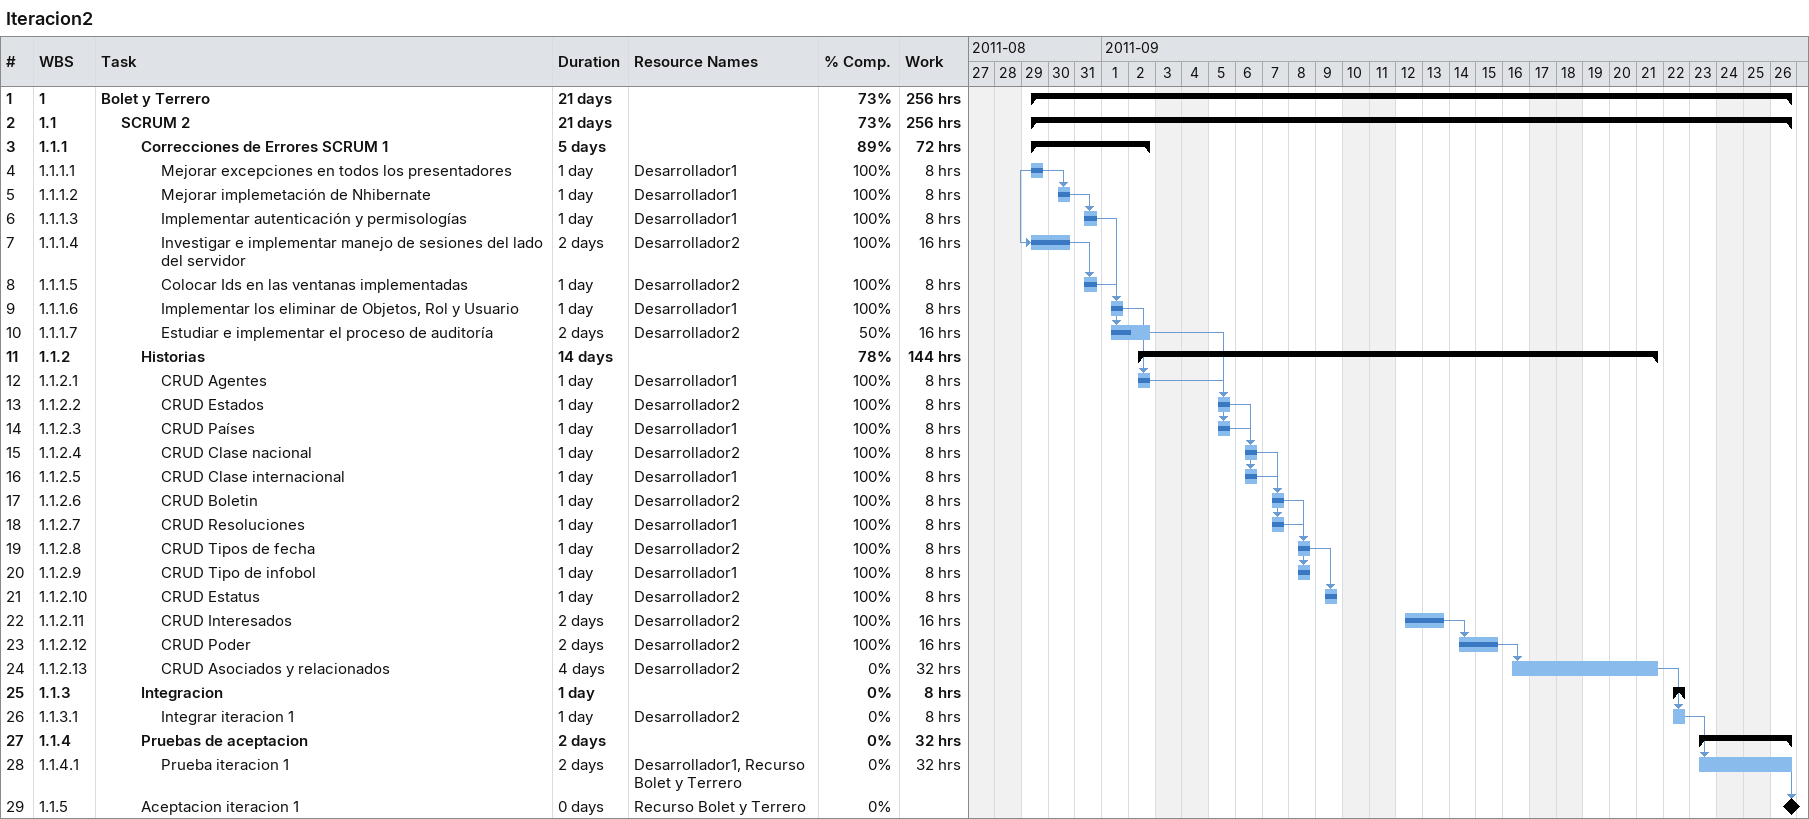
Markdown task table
Iteracion2

| ID | WBS | Task | Duration | Start | Finish | Predecessors | Resources | % complete | Work (h) |
|---|---|---|---|---|---|---|---|---|---|
| 1 | 1 | **Bolet y Terrero** | 21d | 2011-08-29 | 2011-09-26 |  |  | 73 | 256 |
| 2 | 1.1 | **SCRUM 2** | 21d | 2011-08-29 | 2011-09-26 |  |  | 73 | 256 |
| 3 | 1.1.1 | **Correcciones de Errores SCRUM 1** | 5d | 2011-08-29 | 2011-09-02 |  |  | 89 | 72 |
| 4 | 1.1.1.1 | Mejorar excepciones en todos los presentadores | 1d | 2011-08-29 | 2011-08-29 |  | Desarrollador1 | 100 | 8 |
| 5 | 1.1.1.2 | Mejorar implemetación de Nhibernate | 1d | 2011-08-30 | 2011-08-30 | 4 | Desarrollador1 | 100 | 8 |
| 6 | 1.1.1.3 | Implementar autenticación y permisologías | 1d | 2011-08-31 | 2011-08-31 | 5 | Desarrollador1 | 100 | 8 |
| 7 | 1.1.1.4 | Investigar e implementar manejo de sesiones del lado del servidor | 2d | 2011-08-29 | 2011-08-30 | 4SS | Desarrollador2 | 100 | 16 |
| 8 | 1.1.1.5 | Colocar Ids en las ventanas implementadas | 1d | 2011-08-31 | 2011-08-31 | 7 | Desarrollador2 | 100 | 8 |
| 9 | 1.1.1.6 | Implementar los eliminar de Objetos, Rol y Usuario | 1d | 2011-09-01 | 2011-09-01 | 6 | Desarrollador1 | 100 | 8 |
| 10 | 1.1.1.7 | Estudiar e implementar el proceso de auditoría | 2d | 2011-09-01 | 2011-09-02 | 8 | Desarrollador2 | 50 | 16 |
| 11 | 1.1.2 | **Historias** | 14d | 2011-09-02 | 2011-09-21 |  |  | 78 | 144 |
| 12 | 1.1.2.1 | CRUD Agentes | 1d | 2011-09-02 | 2011-09-02 | 9 | Desarrollador1 | 100 | 8 |
| 13 | 1.1.2.2 | CRUD Estados | 1d | 2011-09-05 | 2011-09-05 | 10 | Desarrollador2 | 100 | 8 |
| 14 | 1.1.2.3 | CRUD Países | 1d | 2011-09-05 | 2011-09-05 | 12 | Desarrollador1 | 100 | 8 |
| 15 | 1.1.2.4 | CRUD Clase nacional | 1d | 2011-09-06 | 2011-09-06 | 13 | Desarrollador2 | 100 | 8 |
| 16 | 1.1.2.5 | CRUD Clase internacional | 1d | 2011-09-06 | 2011-09-06 | 14 | Desarrollador1 | 100 | 8 |
| 17 | 1.1.2.6 | CRUD Boletin | 1d | 2011-09-07 | 2011-09-07 | 15 | Desarrollador2 | 100 | 8 |
| 18 | 1.1.2.7 | CRUD Resoluciones | 1d | 2011-09-07 | 2011-09-07 | 16 | Desarrollador1 | 100 | 8 |
| 19 | 1.1.2.8 | CRUD Tipos de fecha | 1d | 2011-09-08 | 2011-09-08 | 17 | Desarrollador2 | 100 | 8 |
| 20 | 1.1.2.9 | CRUD Tipo de infobol | 1d | 2011-09-08 | 2011-09-08 | 18 | Desarrollador1 | 100 | 8 |
| 21 | 1.1.2.10 | CRUD Estatus | 1d | 2011-09-09 | 2011-09-09 | 19 | Desarrollador2 | 100 | 8 |
| 22 | 1.1.2.11 | CRUD Interesados | 2d | 2011-09-12 | 2011-09-13 |  | Desarrollador2 | 100 | 16 |
| 23 | 1.1.2.12 | CRUD Poder | 2d | 2011-09-14 | 2011-09-15 | 22 | Desarrollador2 | 100 | 16 |
| 24 | 1.1.2.13 | CRUD Asociados y relacionados | 4d | 2011-09-16 | 2011-09-21 | 23 | Desarrollador2 | 0 | 32 |
| 25 | 1.1.3 | **Integracion** | 1d | 2011-09-22 | 2011-09-22 |  |  | 0 | 8 |
| 26 | 1.1.3.1 | Integrar iteracion 1 | 1d | 2011-09-22 | 2011-09-22 | 24 | Desarrollador2 | 0 | 8 |
| 27 | 1.1.4 | **Pruebas de aceptacion** | 2d | 2011-09-23 | 2011-09-26 |  |  | 0 | 32 |
| 28 | 1.1.4.1 | Prueba iteracion 1 | 2d | 2011-09-23 | 2011-09-26 | 26 | Desarrollador1, Recurso Bolet y Terrero | 0 | 32 |
| 29 | 1.1.5 | Aceptacion iteracion 1 | 0d | 2011-09-26 | 2011-09-26 | 28 | Recurso Bolet y Terrero | 0 |  |
